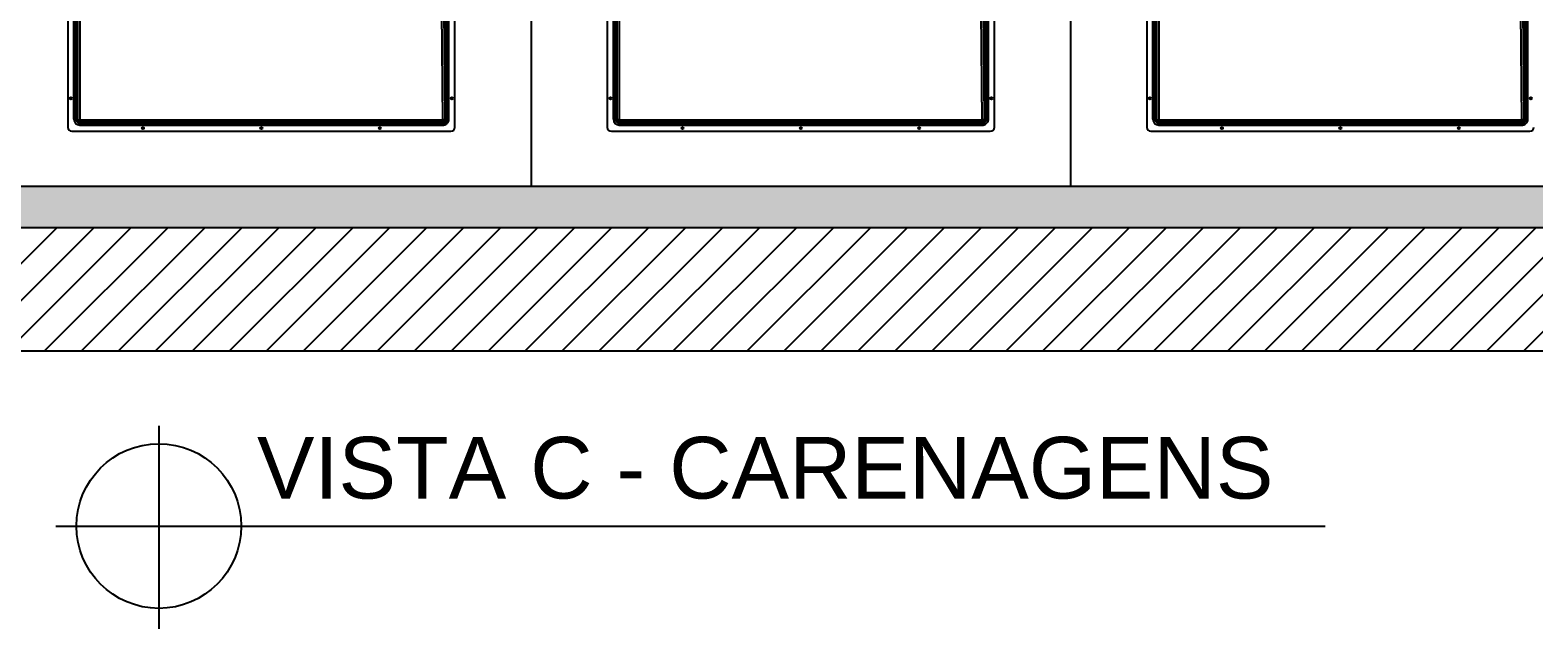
# Model space of a CAD drawing. Extents: x -36.1 to 57, y 1.4 to 46.9.
# Drawn here: x 28.535 to 32.186, y 2.576 to 4.031 of the extents above; entities that cross this region are included whole.
import ezdxf

# ---------------------------------------------------------------- set-up
doc = ezdxf.new("R2010")
doc.units = 0
doc.header["$LTSCALE"] = 0.02
for name, color, linetype in [('A-HACHU', 250, 'CONTINUOUS'), ('CARENAGEM', 1, 'CONTINUOUS'), ('DIVISORIA', 5, 'CONTINUOUS'), ('PAREDES', 7, 'CONTINUOUS'), ('PISO', 6, 'CONTINUOUS'), ('TEXTO', 7, 'CONTINUOUS')]:
    doc.layers.add(name, color=color, linetype=linetype)
doc.styles.add('PAVIM', font='swiss.ttf')

msp = doc.modelspace()

# ---------------------------------------------------------------- hatches: boundary and pattern name
at = {"layer": 'A-HACHU'}
h = msp.add_hatch(dxfattribs=at)
h.set_pattern_fill('ANSI31', color=256, scale=0.02, angle=0.01, style=0)
h.paths.add_polyline_path([(32.7581, 3.5505), (27.3723, 3.5505), (27.7632, 3.2505), (32.8086, 3.2505)])
h.paths.add_polyline_path([(27.3723, 3.5505), (25.9039, 3.5505), (25.9039, 3.2505), (27.7632, 3.2505)])
h.paths.add_polyline_path([(35.2088, 3.5505), (32.7581, 3.5505), (32.8086, 3.2505), (35.8667, 3.2505)])
h.paths.add_polyline_path([(37.9119, 3.5505), (35.2088, 3.5505), (35.8667, 3.2505), (37.9119, 3.2505)])

# ---------------------------------------------------------------- linework, layer by layer
msp.add_solid([(25.9039, 3.6505), (25.9039, 3.5505), (37.9119, 3.6505), (37.9119, 3.5505)], dxfattribs=at)
at = {"layer": 'CARENAGEM', "linetype": 'Continuous'}
for p, q in [((28.6263, 5.8148), (28.6263, 3.7948)), ((28.6263, 5.8148), (28.6263, 3.7948)), ((29.5663, 3.7948), (29.5663, 5.8148)), ((29.5663, 3.7948), (29.5663, 5.8148)), ((29.9364, 5.8148), (29.9364, 3.7948)), ((29.9364, 5.8148), (29.9364, 3.7948)), ((30.8764, 3.7948), (30.8764, 5.8148)), ((30.8764, 3.7948), (30.8764, 5.8148)), ((31.2464, 5.8148), (31.2464, 3.7948)), ((31.2464, 5.8148), (31.2464, 3.7948)), ((28.6413, 3.8138), (28.6413, 5.7958)), ((28.6413, 5.7958), (28.6413, 3.8138)), ((28.6463, 3.8138), (28.6463, 5.7958)), ((28.6463, 5.7958), (28.6463, 3.8138)), ((28.6503, 3.8138), (28.6503, 5.7958)), ((28.6503, 3.8138), (28.6503, 5.7958)), ((28.6553, 5.7984), (28.6553, 3.8111)), ((28.6553, 5.7972), (28.6553, 3.8123)), ((29.542, 5.7958), (29.542, 3.8138)), ((29.546, 3.8138), (29.546, 5.7958)), ((29.5509, 5.7958), (29.5509, 3.8138)), ((29.5509, 3.8138), (29.5509, 5.7958)), ((29.9514, 5.7958), (29.9514, 3.8138)), ((29.9514, 3.8138), (29.9514, 5.7958)), ((29.9564, 5.7958), (29.9564, 3.8138)), ((29.9564, 3.8138), (29.9564, 5.7958)), ((29.9604, 3.8138), (29.9604, 5.7958)), ((29.9604, 3.8138), (29.9604, 5.7958)), ((29.9654, 5.7984), (29.9654, 3.8111)), ((29.9654, 5.7972), (29.9654, 3.8123)), ((30.852, 5.7958), (30.852, 3.8138)), ((30.856, 3.8138), (30.856, 5.7958)), ((30.861, 3.8138), (30.861, 5.7958)), ((30.861, 5.7958), (30.861, 3.8138)), ((31.2614, 3.8138), (31.2614, 5.7958)), ((31.2614, 5.7958), (31.2614, 3.8138)), ((31.2664, 3.8138), (31.2664, 5.7958)), ((31.2664, 5.7958), (31.2664, 3.8138)), ((31.2704, 3.8138), (31.2704, 5.7958)), ((31.2704, 3.8138), (31.2704, 5.7958)), ((31.2754, 5.7984), (31.2754, 3.8111)), ((31.2754, 5.7972), (31.2754, 3.8123)), ((32.1621, 5.7958), (32.1621, 3.8138)), ((32.1661, 3.8138), (32.1661, 5.7958)), ((32.1711, 5.7958), (32.1711, 3.8138)), ((32.1711, 3.8138), (32.1711, 5.7958)), ((28.6413, 3.8138), (28.6503, 3.8138)), ((28.6463, 3.8138), (28.6413, 3.8138)), ((28.6463, 3.8138), (28.6463, 3.8138)), ((28.6503, 3.8138), (28.6503, 3.8138)), ((28.6553, 3.8123), (29.5366, 3.8123)), ((28.6553, 3.8088), (28.6553, 3.8123)), ((28.6553, 3.8111), (29.5366, 3.8111)), ((28.6553, 3.8048), (28.6553, 3.8111)), ((29.5366, 3.8088), (28.6553, 3.8088)), ((29.5369, 3.8088), (28.6553, 3.8088)), ((28.6553, 3.8088), (28.6553, 3.7998)), ((28.6553, 3.8088), (28.6553, 3.8088)), ((29.5366, 3.8048), (28.6553, 3.8048)), ((28.6553, 3.8048), (29.5369, 3.8048)), ((28.6553, 3.7998), (28.6553, 3.8048)), ((28.6553, 3.8048), (28.6553, 3.8048)), ((29.5369, 3.7998), (28.6553, 3.7998)), ((28.6553, 3.7998), (29.5369, 3.7998)), ((29.5366, 3.8088), (29.5366, 3.8123)), ((29.5366, 3.8048), (29.5366, 3.8111)), ((29.5369, 3.8088), (29.5366, 3.8088)), ((29.5369, 3.8048), (29.5366, 3.8048)), ((29.5369, 3.8088), (29.5369, 3.7998)), ((29.5369, 3.7998), (29.5369, 3.8048)), ((29.5416, 3.8138), (29.542, 3.8138)), ((29.542, 3.8138), (29.5509, 3.8138)), ((29.5456, 3.8138), (29.546, 3.8138)), ((29.5509, 3.8138), (29.546, 3.8138)), ((29.9564, 3.8138), (29.9514, 3.8138)), ((29.9514, 3.8138), (29.9604, 3.8138)), ((29.9564, 3.8138), (29.9564, 3.8138)), ((29.9604, 3.8138), (29.9604, 3.8138)), ((29.9654, 3.8123), (30.8467, 3.8123)), ((29.9654, 3.8088), (29.9654, 3.8123)), ((29.9654, 3.8111), (30.8467, 3.8111)), ((29.9654, 3.8048), (29.9654, 3.8111)), ((30.847, 3.8088), (29.9654, 3.8088)), ((30.8467, 3.8088), (29.9654, 3.8088)), ((29.9654, 3.8088), (29.9654, 3.8088)), ((29.9654, 3.8088), (29.9654, 3.7998)), ((29.9654, 3.8048), (30.847, 3.8048)), ((30.8467, 3.8048), (29.9654, 3.8048)), ((29.9654, 3.8048), (29.9654, 3.8048)), ((29.9654, 3.7998), (29.9654, 3.8048)), ((29.9654, 3.7998), (30.847, 3.7998)), ((30.847, 3.7998), (29.9654, 3.7998)), ((30.8467, 3.8088), (30.8467, 3.8123)), ((30.8467, 3.8048), (30.8467, 3.8111)), ((30.847, 3.8088), (30.8467, 3.8088)), ((30.847, 3.8048), (30.8467, 3.8048)), ((30.847, 3.8088), (30.847, 3.7998)), ((30.847, 3.7998), (30.847, 3.8048)), ((30.8517, 3.8138), (30.852, 3.8138)), ((30.852, 3.8138), (30.861, 3.8138)), ((30.8557, 3.8138), (30.856, 3.8138)), ((30.861, 3.8138), (30.856, 3.8138)), ((31.2614, 3.8138), (31.2704, 3.8138)), ((31.2664, 3.8138), (31.2614, 3.8138)), ((31.2664, 3.8138), (31.2664, 3.8138)), ((31.2704, 3.8138), (31.2704, 3.8138)), ((31.2754, 3.8123), (32.1568, 3.8123)), ((31.2754, 3.8088), (31.2754, 3.8123)), ((31.2754, 3.8111), (32.1568, 3.8111)), ((31.2754, 3.8048), (31.2754, 3.8111)), ((32.1568, 3.8088), (31.2754, 3.8088)), ((32.1571, 3.8088), (31.2754, 3.8088)), ((31.2754, 3.8088), (31.2754, 3.7998)), ((31.2754, 3.8088), (31.2754, 3.8088)), ((32.1568, 3.8048), (31.2754, 3.8048)), ((31.2754, 3.8048), (32.1571, 3.8048)), ((31.2754, 3.7998), (31.2754, 3.8048)), ((31.2754, 3.8048), (31.2754, 3.8048)), ((32.1571, 3.7998), (31.2754, 3.7998)), ((31.2754, 3.7998), (32.1571, 3.7998)), ((32.1568, 3.8088), (32.1568, 3.8123)), ((32.1568, 3.8048), (32.1568, 3.8111)), ((32.1571, 3.8088), (32.1568, 3.8088)), ((32.1571, 3.8048), (32.1568, 3.8048)), ((32.1571, 3.8088), (32.1571, 3.7998)), ((32.1571, 3.7998), (32.1571, 3.8048)), ((32.1618, 3.8138), (32.1621, 3.8138)), ((32.1621, 3.8138), (32.1711, 3.8138)), ((32.1658, 3.8138), (32.1661, 3.8138)), ((32.1711, 3.8138), (32.1661, 3.8138)), ((28.6263, 3.7948), (28.6263, 3.7948)), ((28.6363, 3.7848), (29.5563, 3.7848)), ((28.6363, 3.7848), (29.5563, 3.7848)), ((28.6363, 3.7848), (28.6363, 3.7848)), ((29.5563, 3.7848), (29.5563, 3.7848)), ((29.5663, 3.7948), (29.5663, 3.7948)), ((29.9364, 3.7948), (29.9364, 3.7948)), ((29.9464, 3.7848), (30.8664, 3.7848)), ((29.9464, 3.7848), (30.8664, 3.7848)), ((29.9464, 3.7848), (29.9464, 3.7848)), ((30.8664, 3.7848), (30.8664, 3.7848)), ((30.8764, 3.7948), (30.8764, 3.7948)), ((31.2464, 3.7948), (31.2464, 3.7948)), ((31.2564, 3.7848), (32.1764, 3.7848)), ((31.2564, 3.7848), (32.1764, 3.7848)), ((31.2564, 3.7848), (31.2564, 3.7848)), ((32.1764, 3.7848), (32.1764, 3.7848))]:
    msp.add_line(p, q, dxfattribs=at)
at = {"layer": 'CARENAGEM', "linetype": 'Continuous', "flags": 128}
for points in [[(29.5366, 3.8111), (29.5358, 3.8992), (29.535, 3.9878), (29.5342, 4.0771), (29.5336, 4.1669), (29.533, 4.2572), (29.5326, 4.3478), (29.5322, 4.4388), (29.5319, 4.5301), (29.5317, 4.6215), (29.5315, 4.7131), (29.5315, 4.8048), (29.5315, 4.8964), (29.5317, 4.988), (29.5319, 5.0795), (29.5322, 5.1707), (29.5326, 5.2617), (29.533, 5.3524), (29.5336, 5.4426), (29.5342, 5.5324), (29.535, 5.6217), (29.5358, 5.7104), (29.5366, 5.7984)], [(29.5366, 3.8123), (29.5358, 3.9002), (29.535, 3.9888), (29.5342, 4.078), (29.5336, 4.1677), (29.533, 4.2578), (29.5326, 4.3484), (29.5322, 4.4393), (29.5319, 4.5304), (29.5317, 4.6217), (29.5315, 4.7132), (29.5315, 4.8048), (29.5315, 4.8963), (29.5317, 4.9878), (29.5319, 5.0791), (29.5322, 5.1703), (29.5326, 5.2612), (29.533, 5.3517), (29.5336, 5.4419), (29.5342, 5.5316), (29.535, 5.6207), (29.5358, 5.7093), (29.5366, 5.7972)], [(29.5416, 5.7958), (29.5408, 5.708), (29.5399, 5.6195), (29.5392, 5.5305), (29.5386, 5.4409), (29.538, 5.3509), (29.5376, 5.2605), (29.5372, 5.1698), (29.5369, 5.0787), (29.5367, 4.9875), (29.5365, 4.8962), (29.5365, 4.8048), (29.5365, 4.7134), (29.5367, 4.622), (29.5369, 4.5308), (29.5372, 4.4398), (29.5376, 4.349), (29.538, 4.2586), (29.5386, 4.1686), (29.5392, 4.079), (29.5399, 3.99), (29.5408, 3.9016), (29.5416, 3.8138)], [(29.5456, 5.7958), (29.5448, 5.708), (29.5439, 5.6195), (29.5432, 5.5305), (29.5426, 5.4409), (29.542, 5.3509), (29.5416, 5.2605), (29.5412, 5.1698), (29.5409, 5.0787), (29.5407, 4.9875), (29.5405, 4.8962), (29.5405, 4.8048), (29.5405, 4.7134), (29.5407, 4.622), (29.5409, 4.5308), (29.5412, 4.4398), (29.5416, 4.349), (29.542, 4.2586), (29.5426, 4.1686), (29.5432, 4.079), (29.5439, 3.99), (29.5448, 3.9016), (29.5456, 3.8138)], [(30.8467, 3.8111), (30.8459, 3.8992), (30.845, 3.9878), (30.8443, 4.0771), (30.8437, 4.1669), (30.8431, 4.2572), (30.8427, 4.3478), (30.8423, 4.4388), (30.842, 4.5301), (30.8418, 4.6215), (30.8416, 4.7131), (30.8416, 4.8048), (30.8416, 4.8964), (30.8418, 4.988), (30.842, 5.0795), (30.8423, 5.1707), (30.8427, 5.2617), (30.8431, 5.3524), (30.8437, 5.4426), (30.8443, 5.5324), (30.845, 5.6217), (30.8459, 5.7104), (30.8467, 5.7984)], [(30.8467, 3.8123), (30.8459, 3.9002), (30.845, 3.9888), (30.8443, 4.078), (30.8437, 4.1677), (30.8431, 4.2578), (30.8427, 4.3484), (30.8423, 4.4393), (30.842, 4.5304), (30.8418, 4.6217), (30.8416, 4.7132), (30.8416, 4.8048), (30.8416, 4.8963), (30.8418, 4.9878), (30.842, 5.0791), (30.8423, 5.1703), (30.8427, 5.2612), (30.8431, 5.3517), (30.8437, 5.4419), (30.8443, 5.5316), (30.845, 5.6207), (30.8459, 5.7093), (30.8467, 5.7972)], [(30.8517, 5.7958), (30.8508, 5.708), (30.85, 5.6195), (30.8493, 5.5305), (30.8487, 5.4409), (30.8481, 5.3509), (30.8477, 5.2605), (30.8473, 5.1698), (30.847, 5.0787), (30.8467, 4.9875), (30.8466, 4.8962), (30.8466, 4.8048), (30.8466, 4.7134), (30.8467, 4.622), (30.847, 4.5308), (30.8473, 4.4398), (30.8477, 4.349), (30.8481, 4.2586), (30.8487, 4.1686), (30.8493, 4.079), (30.85, 3.99), (30.8508, 3.9016), (30.8517, 3.8138)], [(30.8557, 5.7958), (30.8548, 5.708), (30.854, 5.6195), (30.8533, 5.5305), (30.8527, 5.4409), (30.8521, 5.3509), (30.8516, 5.2605), (30.8513, 5.1698), (30.851, 5.0787), (30.8507, 4.9875), (30.8506, 4.8962), (30.8506, 4.8048), (30.8506, 4.7134), (30.8507, 4.622), (30.851, 4.5308), (30.8513, 4.4398), (30.8516, 4.349), (30.8521, 4.2586), (30.8527, 4.1686), (30.8533, 4.079), (30.854, 3.99), (30.8548, 3.9016), (30.8557, 3.8138)], [(32.1568, 3.8111), (32.1559, 3.8992), (32.1551, 3.9878), (32.1544, 4.0771), (32.1538, 4.1669), (32.1532, 4.2572), (32.1527, 4.3478), (32.1524, 4.4388), (32.1521, 4.5301), (32.1518, 4.6215), (32.1517, 4.7131), (32.1517, 4.8048), (32.1517, 4.8964), (32.1518, 4.988), (32.1521, 5.0795), (32.1524, 5.1707), (32.1527, 5.2617), (32.1532, 5.3524), (32.1538, 5.4426), (32.1544, 5.5324), (32.1551, 5.6217), (32.1559, 5.7104), (32.1568, 5.7984)], [(32.1568, 3.8123), (32.1559, 3.9002), (32.1551, 3.9888), (32.1544, 4.078), (32.1538, 4.1677), (32.1532, 4.2578), (32.1527, 4.3484), (32.1524, 4.4393), (32.1521, 4.5304), (32.1518, 4.6217), (32.1517, 4.7132), (32.1517, 4.8048), (32.1517, 4.8963), (32.1518, 4.9878), (32.1521, 5.0791), (32.1524, 5.1703), (32.1527, 5.2612), (32.1532, 5.3517), (32.1538, 5.4419), (32.1544, 5.5316), (32.1551, 5.6207), (32.1559, 5.7093), (32.1568, 5.7972)], [(32.1618, 5.7958), (32.1609, 5.708), (32.1601, 5.6195), (32.1594, 5.5305), (32.1588, 5.4409), (32.1582, 5.3509), (32.1577, 5.2605), (32.1574, 5.1698), (32.1571, 5.0787), (32.1568, 4.9875), (32.1567, 4.8962), (32.1567, 4.8048), (32.1567, 4.7134), (32.1568, 4.622), (32.1571, 4.5308), (32.1574, 4.4398), (32.1577, 4.349), (32.1582, 4.2586), (32.1588, 4.1686), (32.1594, 4.079), (32.1601, 3.99), (32.1609, 3.9016), (32.1618, 3.8138)], [(32.1658, 5.7958), (32.1649, 5.708), (32.1641, 5.6195), (32.1634, 5.5305), (32.1628, 5.4409), (32.1622, 5.3509), (32.1617, 5.2605), (32.1614, 5.1698), (32.1611, 5.0787), (32.1608, 4.9875), (32.1607, 4.8962), (32.1607, 4.8048), (32.1607, 4.7134), (32.1608, 4.622), (32.1611, 4.5308), (32.1614, 4.4398), (32.1617, 4.349), (32.1622, 4.2586), (32.1628, 4.1686), (32.1634, 4.079), (32.1641, 3.99), (32.1649, 3.9016), (32.1658, 3.8138)], [(28.6463, 3.8138), (28.6464, 3.8134), (28.6467, 3.813), (28.6472, 3.8126), (28.648, 3.8122), (28.6489, 3.8119), (28.65, 3.8116), (28.6512, 3.8114), (28.6525, 3.8113), (28.6539, 3.8112), (28.6553, 3.8111)], [(28.6503, 3.8138), (28.6504, 3.8135), (28.6506, 3.8132), (28.6511, 3.813), (28.6517, 3.8127), (28.6525, 3.8126), (28.6533, 3.8124), (28.6543, 3.8123), (28.6553, 3.8123)], [(29.5456, 3.8138), (29.5455, 3.8134), (29.5451, 3.813), (29.5446, 3.8126), (29.5438, 3.8123), (29.5429, 3.8119), (29.5418, 3.8117), (29.5407, 3.8115), (29.5394, 3.8113), (29.538, 3.8112), (29.5366, 3.8111)], [(29.5456, 3.8138), (29.5455, 3.8124), (29.5452, 3.811), (29.5447, 3.8097), (29.5439, 3.8085), (29.543, 3.8074), (29.5419, 3.8065), (29.5407, 3.8058), (29.5394, 3.8052), (29.5381, 3.8049), (29.5366, 3.8048)], [(29.5416, 3.8138), (29.5415, 3.8135), (29.5412, 3.8132), (29.5407, 3.813), (29.5401, 3.8128), (29.5394, 3.8126), (29.5385, 3.8124), (29.5376, 3.8123), (29.5366, 3.8123)], [(29.5416, 3.8138), (29.5416, 3.8128), (29.5413, 3.8119), (29.5408, 3.811), (29.5402, 3.8102), (29.5394, 3.8096), (29.5386, 3.8092), (29.5376, 3.8089), (29.5366, 3.8088)], [(29.5369, 3.8048), (29.5384, 3.8049), (29.5397, 3.8052), (29.541, 3.8058), (29.5422, 3.8065), (29.5433, 3.8074), (29.5442, 3.8085), (29.545, 3.8097), (29.5455, 3.811), (29.5458, 3.8124), (29.546, 3.8138)], [(29.5509, 3.8138), (29.5508, 3.8121), (29.5505, 3.8104), (29.55, 3.8088), (29.5493, 3.8073), (29.5485, 3.8058), (29.5474, 3.8045), (29.5462, 3.8033), (29.5449, 3.8022), (29.5435, 3.8014), (29.5419, 3.8007), (29.5403, 3.8002), (29.5386, 3.7999), (29.5369, 3.7998)], [(29.5369, 3.7998), (29.5386, 3.7999), (29.5403, 3.8002), (29.5419, 3.8007), (29.5435, 3.8014), (29.5449, 3.8022), (29.5462, 3.8033), (29.5474, 3.8045), (29.5485, 3.8058), (29.5493, 3.8073), (29.55, 3.8088), (29.5505, 3.8104), (29.5508, 3.8121), (29.5509, 3.8138)], [(29.542, 3.8138), (29.5419, 3.8129), (29.5417, 3.8121), (29.5413, 3.8113), (29.5408, 3.8106), (29.5402, 3.8099), (29.5394, 3.8094), (29.5387, 3.8091), (29.5378, 3.8088), (29.5369, 3.8088)], [(29.9564, 3.8138), (29.9565, 3.8134), (29.9568, 3.813), (29.9573, 3.8126), (29.9581, 3.8122), (29.959, 3.8119), (29.9601, 3.8116), (29.9613, 3.8114), (29.9626, 3.8113), (29.9639, 3.8112), (29.9654, 3.8111)], [(29.9604, 3.8138), (29.9605, 3.8135), (29.9607, 3.8132), (29.9612, 3.813), (29.9618, 3.8127), (29.9626, 3.8126), (29.9634, 3.8124), (29.9644, 3.8123), (29.9654, 3.8123)], [(30.8517, 3.8138), (30.8516, 3.8128), (30.8514, 3.8119), (30.8509, 3.811), (30.8503, 3.8102), (30.8495, 3.8096), (30.8487, 3.8092), (30.8477, 3.8089), (30.8467, 3.8088)], [(30.8517, 3.8138), (30.8516, 3.8135), (30.8513, 3.8132), (30.8508, 3.813), (30.8502, 3.8128), (30.8495, 3.8126), (30.8486, 3.8124), (30.8477, 3.8123), (30.8467, 3.8123)], [(30.8557, 3.8138), (30.8556, 3.8124), (30.8553, 3.811), (30.8548, 3.8097), (30.854, 3.8085), (30.8531, 3.8074), (30.852, 3.8065), (30.8508, 3.8058), (30.8495, 3.8052), (30.8482, 3.8049), (30.8467, 3.8048)], [(30.8557, 3.8138), (30.8556, 3.8134), (30.8552, 3.813), (30.8547, 3.8126), (30.8539, 3.8123), (30.853, 3.8119), (30.8519, 3.8117), (30.8507, 3.8115), (30.8495, 3.8113), (30.8481, 3.8112), (30.8467, 3.8111)], [(30.847, 3.7998), (30.8487, 3.7999), (30.8504, 3.8002), (30.852, 3.8007), (30.8535, 3.8014), (30.855, 3.8022), (30.8563, 3.8033), (30.8575, 3.8045), (30.8586, 3.8058), (30.8594, 3.8073), (30.8601, 3.8088), (30.8606, 3.8104), (30.8609, 3.8121), (30.861, 3.8138)], [(30.861, 3.8138), (30.8609, 3.8121), (30.8606, 3.8104), (30.8601, 3.8088), (30.8594, 3.8073), (30.8586, 3.8058), (30.8575, 3.8045), (30.8563, 3.8033), (30.855, 3.8022), (30.8535, 3.8014), (30.852, 3.8007), (30.8504, 3.8002), (30.8487, 3.7999), (30.847, 3.7998)], [(30.852, 3.8138), (30.852, 3.8129), (30.8517, 3.8121), (30.8514, 3.8113), (30.8509, 3.8106), (30.8503, 3.8099), (30.8495, 3.8094), (30.8487, 3.8091), (30.8479, 3.8088), (30.847, 3.8088)], [(30.847, 3.8048), (30.8484, 3.8049), (30.8498, 3.8052), (30.8511, 3.8058), (30.8523, 3.8065), (30.8534, 3.8074), (30.8543, 3.8085), (30.8551, 3.8097), (30.8556, 3.811), (30.8559, 3.8124), (30.856, 3.8138)], [(31.2664, 3.8138), (31.2666, 3.8134), (31.2669, 3.813), (31.2674, 3.8126), (31.2682, 3.8122), (31.2691, 3.8119), (31.2702, 3.8116), (31.2714, 3.8114), (31.2727, 3.8113), (31.274, 3.8112), (31.2754, 3.8111)], [(31.2704, 3.8138), (31.2705, 3.8135), (31.2708, 3.8132), (31.2713, 3.813), (31.2719, 3.8127), (31.2727, 3.8126), (31.2735, 3.8124), (31.2745, 3.8123), (31.2754, 3.8123)], [(32.1658, 3.8138), (32.1657, 3.8134), (32.1653, 3.813), (32.1648, 3.8126), (32.164, 3.8123), (32.1631, 3.8119), (32.162, 3.8117), (32.1608, 3.8115), (32.1596, 3.8113), (32.1582, 3.8112), (32.1568, 3.8111)], [(32.1658, 3.8138), (32.1657, 3.8124), (32.1654, 3.811), (32.1649, 3.8097), (32.1641, 3.8085), (32.1632, 3.8074), (32.1621, 3.8065), (32.1609, 3.8058), (32.1596, 3.8052), (32.1582, 3.8049), (32.1568, 3.8048)], [(32.1618, 3.8138), (32.1617, 3.8135), (32.1614, 3.8132), (32.1609, 3.813), (32.1603, 3.8128), (32.1596, 3.8126), (32.1587, 3.8124), (32.1578, 3.8123), (32.1568, 3.8123)], [(32.1618, 3.8138), (32.1617, 3.8128), (32.1615, 3.8119), (32.161, 3.811), (32.1604, 3.8102), (32.1596, 3.8096), (32.1587, 3.8092), (32.1578, 3.8089), (32.1568, 3.8088)], [(32.1571, 3.8048), (32.1585, 3.8049), (32.1599, 3.8052), (32.1612, 3.8058), (32.1624, 3.8065), (32.1635, 3.8074), (32.1644, 3.8085), (32.1652, 3.8097), (32.1657, 3.811), (32.166, 3.8124), (32.1661, 3.8138)], [(32.1711, 3.8138), (32.171, 3.8121), (32.1707, 3.8104), (32.1702, 3.8088), (32.1695, 3.8073), (32.1687, 3.8058), (32.1676, 3.8045), (32.1664, 3.8033), (32.1651, 3.8022), (32.1636, 3.8014), (32.1621, 3.8007), (32.1605, 3.8002), (32.1588, 3.7999), (32.1571, 3.7998)], [(32.1571, 3.7998), (32.1588, 3.7999), (32.1605, 3.8002), (32.1621, 3.8007), (32.1636, 3.8014), (32.1651, 3.8022), (32.1664, 3.8033), (32.1676, 3.8045), (32.1687, 3.8058), (32.1695, 3.8073), (32.1702, 3.8088), (32.1707, 3.8104), (32.171, 3.8121), (32.1711, 3.8138)], [(32.1621, 3.8138), (32.1621, 3.8129), (32.1618, 3.8121), (32.1615, 3.8113), (32.161, 3.8106), (32.1604, 3.8099), (32.1596, 3.8094), (32.1588, 3.8091), (32.158, 3.8088), (32.1571, 3.8088)]]:
    msp.add_lwpolyline(points, dxfattribs=at)
at = {"layer": 'CARENAGEM', "linetype": 'Continuous'}
for centre in [(28.6338, 3.8648), (28.6338, 3.8648), (29.5588, 3.8648), (29.5588, 3.8648), (29.9439, 3.8648), (29.9439, 3.8648), (30.8689, 3.8648), (30.8689, 3.8648), (31.2539, 3.8648), (31.2539, 3.8648), (32.1789, 3.8648), (32.1789, 3.8648), (28.8088, 3.7923), (28.8088, 3.7923), (29.0963, 3.7923), (29.0963, 3.7923), (29.3838, 3.7923), (29.3838, 3.7923), (30.1189, 3.7923), (30.1189, 3.7923), (30.4064, 3.7923), (30.4064, 3.7923), (30.6939, 3.7923), (30.6939, 3.7923), (31.4289, 3.7923), (31.4289, 3.7923), (31.7164, 3.7923), (31.7164, 3.7923), (32.0039, 3.7923), (32.0039, 3.7923)]:
    msp.add_circle(centre, 0.0025, dxfattribs=at)
for centre, radius, start, end in [((28.6553, 3.8138), 0.014, 180, 270), ((28.6553, 3.8138), 0.014, 180, 270), ((28.6553, 3.8138), 0.009, 180, 270), ((28.6553, 3.8138), 0.009, 180, 270), ((28.6553, 3.8138), 0.005, 180, 270), ((28.6553, 3.8138), 0.005, 180, 270), ((29.9654, 3.8138), 0.014, 180, 270), ((29.9654, 3.8138), 0.014, 180, 270), ((29.9654, 3.8138), 0.009, 180, 270), ((29.9654, 3.8138), 0.009, 180, 270), ((29.9654, 3.8138), 0.005, 180, 270), ((29.9654, 3.8138), 0.005, 180, 270), ((31.2754, 3.8138), 0.014, 180, 270), ((31.2754, 3.8138), 0.014, 180, 270), ((31.2754, 3.8138), 0.009, 180, 270), ((31.2754, 3.8138), 0.009, 180, 270), ((31.2754, 3.8138), 0.005, 180, 270), ((31.2754, 3.8138), 0.005, 180, 270), ((28.6363, 3.7948), 0.01, 180, 270), ((28.6363, 3.7948), 0.01, 180, 270), ((29.5563, 3.7948), 0.01, 270, 0), ((29.5563, 3.7948), 0.01, 270, 0), ((29.9464, 3.7948), 0.01, 180, 270), ((29.9464, 3.7948), 0.01, 180, 270), ((30.8664, 3.7948), 0.01, 270, 0), ((30.8664, 3.7948), 0.01, 270, 0), ((31.2564, 3.7948), 0.01, 180, 270), ((31.2564, 3.7948), 0.01, 180, 270), ((32.1764, 3.7948), 0.01, 270, 0), ((32.1764, 3.7948), 0.01, 270, 0)]:
    msp.add_arc(centre, radius, start, end, dxfattribs=at)
at = {"layer": 'DIVISORIA', "linetype": 'Continuous'}
for p, q in [((29.7513, 6.0505), (29.7513, 3.6505)), ((31.0614, 6.0505), (31.0614, 3.6505))]:
    msp.add_line(p, q, dxfattribs=at)
at = {"layer": 'PAREDES'}
for p, q in [((37.9119, 3.6505), (25.9039, 3.6505)), ((37.9119, 3.5505), (25.9039, 3.5505)), ((37.9119, 3.2505), (25.9039, 3.2505))]:
    msp.add_line(p, q, dxfattribs=at)
at = {"layer": 'PISO'}
for p, q in [((28.8475, 3.069), (28.8475, 2.5757)), ((28.5975, 2.8257), (31.6796, 2.8257))]:
    msp.add_line(p, q, dxfattribs=at)
at = {"layer": 'TEXTO'}
msp.add_circle((28.8475, 2.8257), 0.2, dxfattribs=at)

# ---------------------------------------------------------------- texts
at = {"layer": 'PISO', "style": 'PAVIM'}
msp.add_text('VISTA C - CARENAGENS', height=0.15, dxfattribs=at).set_placement((29.0856, 2.8924))

doc.saveas('drawing.dxf')
